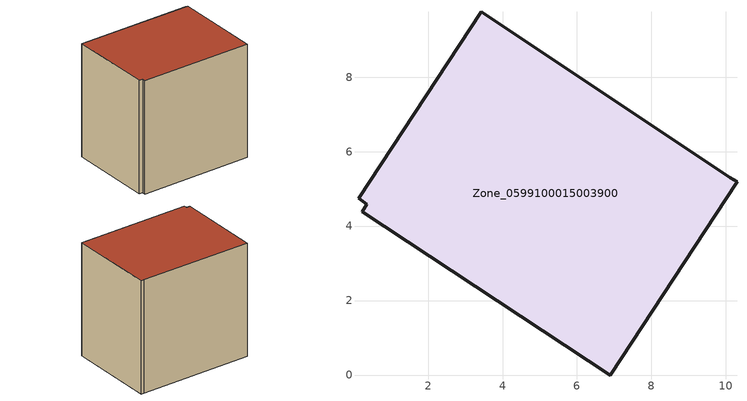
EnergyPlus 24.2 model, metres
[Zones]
Zone_0599100015003900
 floor ground (C_G): 3.43,9.75 10.12,5.3 10.3,5.18 6.89,0 0.23,4.39 0.35,4.58 0.13,4.74 z0.74
 wall outside (C_F): 6.89,0 10.3,5.18 10.12,5.3 3.43,9.75 0.13,4.74 0.35,4.58 0.23,4.39 6.89,0 z0.74:8.83
 roof outside (C_R): 10.12,5.3 3.43,9.75 0.13,4.74 0.35,4.58 0.23,4.39 6.89,0 10.3,5.18 z8.83
[BUILDING]
Pand.0599100015003900: North Axis=0; Terrain=City; Loads Convergence Tolerance Value=0.04; Temperature Convergence Tolerance Value=0.4; Solar Distribution=FullExterior; Maximum Number of Warmup Days=25; Minimum Number of Warmup Days=1
[Site:Location]
Rotterdam.The.Hague.AP_ZH_NLD Design_Conditions: Latitude=51.96; Longitude=4.45; Time Zone=1; Elevation=-4.5
[SITE:GROUNDTEMPERATURE:BUILDINGSURFACE]
18, 18, 18, 18, 18, 18, 18, 18, 18, 18, 18, 18
[MATERIAL] Thermal Absorptance=0.9; Solar Absorptance=0.7; Visible Absorptance=0.7
Name | Roughness | Thickness | Conductivity | Density | Specific Heat
G.TC.1965-1974 | MediumSmooth | 0.15 | 0.882353 | 540 | 1210
F.TC.1965-1974 | Rough | 0.3 | 0.697674 | 1920 | 840
R.TC.1965-1974 | MediumRough | 0.2 | 0.232558 | 1500 | 1000
[CONSTRUCTION]
C_G: G.TC.1965-1974
C_F: F.TC.1965-1974
C_R: R.TC.1965-1974
[ZONE]
Zone_0599100015003900: Type=1; Multiplier=1; Ceiling Height=Autocalculate; Volume=Autocalculate; Floor Area=autocalculate; Part of Total Floor Area=Yes
[ZONEINFILTRATION:DESIGNFLOWRATE]
Infil_Zone_0599100015003900: Zone or ZoneList or Space or SpaceList=Zone_0599100015003900; Schedule=AlwaysOn; Design Flow Rate Calculation Method=Flow/Area; Flow Rate per Floor Area=0.003; Constant Term Coefficient=1; Temperature Term Coefficient=0; Velocity Term Coefficient=0; Velocity Squared Term Coefficient=0
[HVACTEMPLATE:ZONE:IDEALLOADSAIRSYSTEM]
Zone_0599100015003900: Maximum Heating Supply Air Temperature=50; Minimum Cooling Supply Air Temperature=13; Maximum Heating Supply Air Humidity Ratio=0.0156; Minimum Cooling Supply Air Humidity Ratio=0.0077; Heating Limit=NoLimit; Cooling Limit=NoLimit; Dehumidification Control Type=ConstantSensibleHeatRatio; Cooling Sensible Heat Ratio=0.7; Dehumidification Setpoint=60; Humidification Control Type=None; Humidification Setpoint=30; Outdoor Air Method=None; Outdoor Air Flow Rate per Person=0.00944; Outdoor Air Flow Rate per Zone Floor Area=0; Outdoor Air Flow Rate per Zone=0; Demand Controlled Ventilation Type=None; Outdoor Air Economizer Type=NoEconomizer; Heat Recovery Type=None; Sensible Heat Recovery Effectiveness=0.7; Latent Heat Recovery Effectiveness=0.65
[ZONECONTROL:THERMOSTAT]
ThermostatControl_Zone_0599100015003900: Zone or ZoneList=Zone_0599100015003900; Control Type Schedule=DualSetpointControlType; Control 1=Thermostat_Zone_0599100015003900; Temperature Difference Between Cutout And Setpoint=0
[THERMOSTATSETPOINT:DUALSETPOINT]
Thermostat_Zone_0599100015003900: Heating Setpoint Temperature Schedule=HeatingSetpoint_Zone_0599100015003900; Cooling Setpoint Temperature Schedule=CoolingSetpoint_Zone_0599100015003900
[SCHEDULE:COMPACT]
HeatingSetpoint_Zone_0599100015003900: Through: 12/31, For: AllDays, Until: 24:00, 21
CoolingSetpoint_Zone_0599100015003900: Through: 12/31, For: AllDays, Until: 24:00, 24
DualSetpointControlType: Through: 12/31, For: AllDays, Until: 24:00, 4
AlwaysOn: Through: 12/31, For: AllDays, Until: 24:00, 1
